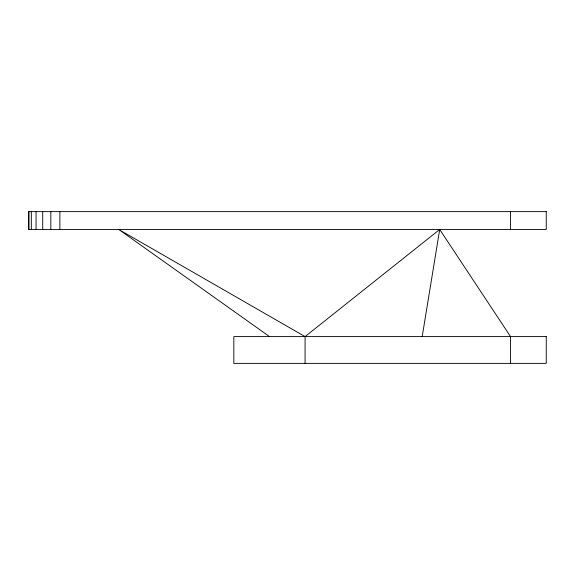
<?xml version="1.0" encoding="UTF-8"?>
<svg xmlns="http://www.w3.org/2000/svg" width="575" height="575" viewBox="0 0 575 575"><rect width="100%" height="100%" fill="white"/><g stroke="black" fill="none" stroke-linecap="round" stroke-linejoin="round"><path stroke-width="0.86" d="M422.201 336.598L439.702 229.475L510.543 336.598L510.543 363.378M305.073 363.378L305.073 336.598L439.702 229.475M305.073 336.598L118.766 229.475L269.517 336.598M510.543 211.622L510.543 229.475M59.865 211.622L59.865 229.475M50.837 211.622L50.837 229.475M42.722 211.622L42.722 229.475M36.067 211.622L36.067 229.475M31.33 211.622L31.33 229.475M28.836 211.622L28.836 229.475M546.25 211.622L28.75 211.622L28.75 229.475L546.25 229.475L546.25 211.622M546.25 336.598L233.831 336.598L233.831 363.378L546.25 363.378L546.25 336.598"/></g></svg>
